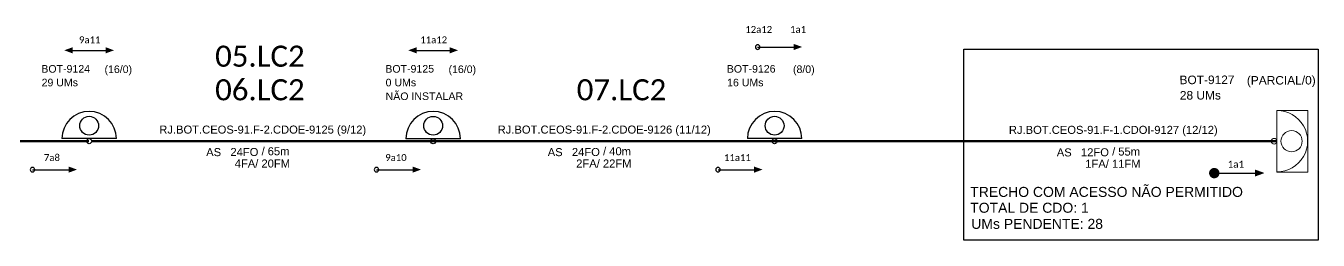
# Model space of a CAD drawing. Header units: millimetres. Extents: x 43195 to 44134, y 3103 to 4099.
# Drawn here: x 43466.9 to 43749.3, y 3403.2 to 3449.9 of the extents above; entities that cross this region are included whole.
import ezdxf
from ezdxf.enums import TextEntityAlignment as Align

# ---------------------------------------------------------------- set-up
doc = ezdxf.new("R2010")
doc.units = ezdxf.units.MM
for name, color, linetype, lineweight in [("20.0-LEGENDA DOS CDO'S", 1, 'Continuous', 0), ('20.2-CDO_POSTE', 1, 'Continuous', 5), ('40.1-ETIQUETAS', 1, 'Continuous', 20)]:
    doc.layers.add(name, color=color, linetype=linetype, lineweight=lineweight)
for name, color, linetype in [('CAP a instalar', 1, 'Continuous'), ('label_cabos', 7, 'Continuous'), ('SETA', 7, 'Continuous')]:
    doc.layers.add(name, color=color, linetype=linetype)
doc.styles.add('ARIAL', font='arial.ttf')
doc.styles.add('siredit', font='arial.ttf')
doc.styles.get("Standard").update_dxf_attribs({"font": 'arial.ttf'})
doc.linetypes.add('FENCELINE1', pattern='A,0.25,-0.1,[133,ltypeshp.shx,S=0.1,R=0,X=-0.1,Y=0],-0.1,1', length=1.45)

# ---------------------------------------------------------------- blocks, each defined once
blk = doc.blocks.new('ETIQUETA_RS5F')
at = {"layer": '40.1-ETIQUETAS', "color": 0, "style": 'siredit'}
blk.add_text('/', height=1.5, dxfattribs=at).set_placement((1.55, -1.95), align=Align.MIDDLE_RIGHT)
for tag, p in [('ETIQUETA_R_PRIMARIA', (1.18, 4.1)), ('ETIQUETA_R_SECUNDARIA', (1.18, 2.1)), ('F_ATIVAS/F_MORTAS', (1.11, -4.24))]:
    blk.add_attdef(tag, text='', height=1.5, dxfattribs=at).set_placement(p, align=Align.MIDDLE_CENTER)
for tag, p in [('TIPO_CABO', (-6.62, -2.12)), ('CAP_CABO', (0.37, -2.09))]:
    blk.add_attdef(tag, text='', height=1.5, dxfattribs=at).set_placement(p, align=Align.MIDDLE_RIGHT)
blk.add_attdef('METROS', text='', height=1.5, dxfattribs=at).set_placement((2.11, -1.95), align=Align.MIDDLE_LEFT)
for tag, p in [('FUSÃO_1', (0.82, -8.39)), ('FUSÃO_2', (0.82, -10.6)), ('FUSÃO_3', (0.82, -12.93)), ('FUSÃO_4', (0.82, -15.14)), ('FUSÃO_5', (0.82, -17.16))]:
    blk.add_attdef(tag, text='', height=1.5, dxfattribs=at).set_placement(p, align=Align.CENTER)
blk = doc.blocks.new('CDOE POSTE_')
at = {"color": 1}
blk.add_line((12.92, -5.49), (-2.38, -5.49), dxfattribs=at)
for centre, radius in [((5.27, -1.86), 2.64), ((5.27, -6.2), 0.708)]:
    blk.add_circle(centre, radius, dxfattribs=at)
blk.add_arc((5.27, -5.49), 7.65, 0, 180, dxfattribs=at)
blk = doc.blocks.new('CDOE-TEXTO PADRÃO')
at = {"layer": "20.0-LEGENDA DOS CDO'S", "color": 0, "style": 'ARIAL'}
for tag, p in [('CDO_N', (0.49, 7.39)), ('CORDOALHA', (0.5, 4.33)), ('SAP', (0.51, 1.67)), ('SPLITER_1', (0.59, -0.91)), ('SPLITER_2', (0.6, -3.55)), ('(XX-XX_F)S', (0.54, -8.29)), ('(XX-XX_L)S', (0.55, -10.83)), ('UMS', (0.55, -13.15))]:
    blk.add_attdef(tag, p, '', height=1.7, rotation=0.118, dxfattribs=at)
blk.add_attdef('FIBRAS_UTILIZADAS', text='', height=1.7, rotation=0.118, dxfattribs=at).set_placement((19.77, 7.43), align=Align.CENTER)
blk = doc.blocks.new('A$C67844AE1')
at = {"color": 8}
blk.add_line((11.9, 1.1), (0, 1.1), dxfattribs=at)
for centre, radius in [((5.95, 3.93), 2.05), ((5.95, 0.55), 0.551)]:
    blk.add_circle(centre, radius, dxfattribs=at)
blk.add_arc((5.95, 1.1), 5.95, 0, 180, dxfattribs=at)

msp = doc.modelspace()

# ---------------------------------------------------------------- linework, layer by layer
for points in [[(43626.31, 3445.28, 1), (43627.31, 3445.28, 1)], [(43467.81, 3418.52, 1), (43468.81, 3418.52, 1)], [(43467.81, 3418.52, 1), (43468.81, 3418.52, 1)], [(43543, 3418.52, 1), (43544, 3418.52, 1)], [(43543, 3418.52, 1), (43544, 3418.52, 1)], [(43617.65, 3418.52, 1), (43618.65, 3418.52, 1)], [(43617.65, 3418.52, 1), (43618.65, 3418.52, 1)]]:
    msp.add_lwpolyline(points, format="xyb", close=True)
at = {"color": 3}
msp.add_lwpolyline([(43671.86, 3444.79), (43749.33, 3444.79), (43749.33, 3403.15), (43671.86, 3403.15)], close=True, dxfattribs=at)
at = {"const_width": 1.13}
msp.add_lwpolyline([(43726.06, 3417.77, 1), (43727.19, 3417.77, 1)], format="xyb", close=True, dxfattribs=at)
at = {"layer": '40.1-ETIQUETAS', "color": 8}
msp.add_line((43740.33, 3418.03), (43740.33, 3431.45), dxfattribs=at)
msp.add_lwpolyline([(43740.33, 3431.45), (43747.05, 3431.45), (43747.05, 3418), (43740.33, 3418)], close=True, dxfattribs=at)
for centre, major_axis, start_param, end_param in [((43740.33, 3424.74), (-4.74, 4.74), 2.356194, 5.497787), ((43743.52, 3424.74), (1.64, 1.64), 3.926991, 10.210176)]:
    msp.add_ellipse(centre, major_axis=major_axis, ratio=1, start_param=start_param, end_param=end_param, dxfattribs=at)
at = {"layer": '40.1-ETIQUETAS', "color": 252, "true_color": 0x939598}
msp.add_ellipse((43739.71, 3424.73), major_axis=(-0.439, 0.439), ratio=1, start_param=2.356194490191767, end_param=8.639379797371353, dxfattribs=at)
at = {"layer": 'CAP a instalar', "linetype": 'FENCELINE1', "ltscale": 7, "const_width": 0.467}
for points in [[(43480.7, 3424.73), (43406.06, 3424.73)], [(43555.89, 3424.73), (43481.25, 3424.73)], [(43630.53, 3424.73), (43555.89, 3424.73)]]:
    msp.add_lwpolyline(points, dxfattribs=at)
at = {"layer": 'CAP a instalar', "color": 8, "linetype": 'FENCELINE1', "ltscale": 7}
msp.add_lwpolyline([(43740.33, 3424.73, 0.467, 0.467, 0), (43644.49, 3424.73, 0.467, 0.467, 0), (43630.53, 3424.73, 0.467, 0.467, 0)], format="xyseb", dxfattribs=at)
at = {"layer": 'SETA'}
for points in [[(43476.4, 3444.56), (43484.99, 3444.56)], [(43551.59, 3444.56), (43560.19, 3444.56)], [(43626.81, 3445.28), (43635.4, 3445.28)], [(43468.31, 3418.52), (43476.91, 3418.52)], [(43468.31, 3418.52), (43476.91, 3418.52)], [(43543.5, 3418.52), (43552.1, 3418.52)], [(43543.5, 3418.52), (43552.1, 3418.52)], [(43618.15, 3418.52), (43626.74, 3418.52)], [(43618.15, 3418.52), (43626.74, 3418.52)], [(43726.63, 3417.77), (43736.33, 3417.77)]]:
    msp.add_lwpolyline(points, dxfattribs=at)
for points in [[(43477.09, 3445.24), (43475.26, 3444.57), (43477.09, 3443.9)], [(43484.3, 3445.24), (43486.14, 3444.57), (43484.3, 3443.9)], [(43552.28, 3445.24), (43550.45, 3444.57), (43552.28, 3443.9)], [(43559.5, 3445.24), (43561.33, 3444.57), (43559.5, 3443.9)], [(43634.71, 3445.96), (43636.55, 3445.3), (43634.71, 3444.63)], [(43476.22, 3419.2), (43478.05, 3418.54), (43476.22, 3417.87)], [(43476.22, 3419.2), (43478.05, 3418.54), (43476.22, 3417.87)], [(43551.41, 3419.2), (43553.24, 3418.54), (43551.41, 3417.87)], [(43551.41, 3419.2), (43553.24, 3418.54), (43551.41, 3417.87)], [(43626.05, 3419.2), (43627.89, 3418.54), (43626.05, 3417.87)], [(43626.05, 3419.2), (43627.89, 3418.54), (43626.05, 3417.87)], [(43735.55, 3418.54), (43737.61, 3417.79), (43735.55, 3417.04)]]:
    msp.add_solid(points, dxfattribs=at)

# ---------------------------------------------------------------- block references
msp.add_blockref('A$C67844AE1', (43549.94, 3424.18))
at = {"layer": '20.2-CDO_POSTE'}
ref = msp.add_blockref('CDOE-TEXTO PADRÃO', (43477.34, 3428.62), dxfattribs=dict(at, xscale=0.9720000028610228, yscale=0.9720000028610228, zscale=0.9720000028610228))
ref.add_attrib('CDO_N', 'BOT-9124', (43470.25, 3439.69), dxfattribs={"layer": "20.0-LEGENDA DOS CDO'S", "color": 0, "height": 1.652, "rotation": 0.118, "style": 'ARIAL'})
ref.add_attrib('CORDOALHA', '29 UMs', (43470.31, 3436.71), dxfattribs={"layer": "20.0-LEGENDA DOS CDO'S", "color": 0, "height": 1.652, "rotation": 0.118, "style": 'ARIAL'})
ref.add_attrib('FIBRAS_UTILIZADAS', '    (16/0)', dxfattribs={"layer": "20.0-LEGENDA DOS CDO'S", "color": 0, "height": 1.652, "rotation": 0.118, "style": 'ARIAL'}).set_placement((43485.79, 3439.61), align=Align.CENTER)
at = {"layer": '20.2-CDO_POSTE', "color": 8}
ref = msp.add_blockref('CDOE-TEXTO PADRÃO', (43552.53, 3428.62), dxfattribs=dict(at, xscale=0.972000002861023, yscale=0.972000002861023, zscale=0.972000002861023))
ref.add_attrib('CDO_N', 'BOT-9125', (43545.44, 3439.69), dxfattribs={"layer": "20.0-LEGENDA DOS CDO'S", "color": 0, "height": 1.652, "rotation": 0.118, "style": 'ARIAL'})
ref.add_attrib('CORDOALHA', '0 UMs', (43545.5, 3436.71), dxfattribs={"layer": "20.0-LEGENDA DOS CDO'S", "color": 0, "height": 1.652, "rotation": 0.118, "style": 'ARIAL'})
ref.add_attrib('SAP', 'NÃO INSTALAR', (43545.5, 3433.71), dxfattribs={"layer": "20.0-LEGENDA DOS CDO'S", "color": 0, "height": 1.6523, "rotation": 0.118, "style": 'ARIAL'})
ref.add_attrib('FIBRAS_UTILIZADAS', '    (16/0)', dxfattribs={"layer": "20.0-LEGENDA DOS CDO'S", "color": 0, "height": 1.652, "rotation": 0.118, "style": 'ARIAL'}).set_placement((43560.98, 3439.61), align=Align.CENTER)
at = {"layer": '20.2-CDO_POSTE'}
ref = msp.add_blockref('CDOE-TEXTO PADRÃO', (43627.17, 3428.62), dxfattribs=dict(at, xscale=0.9720000028610228, yscale=0.9720000028610228, zscale=0.9720000028610228))
ref.add_attrib('CDO_N', 'BOT-9126', (43620.08, 3439.69), dxfattribs={"layer": "20.0-LEGENDA DOS CDO'S", "color": 0, "height": 1.652, "rotation": 0.118, "style": 'ARIAL'})
ref.add_attrib('CORDOALHA', '16 UMs', (43620.14, 3436.71), dxfattribs={"layer": "20.0-LEGENDA DOS CDO'S", "color": 0, "height": 1.652, "rotation": 0.118, "style": 'ARIAL'})
ref.add_attrib('FIBRAS_UTILIZADAS', '    (8/0)', dxfattribs={"layer": "20.0-LEGENDA DOS CDO'S", "color": 0, "height": 1.652, "rotation": 0.118, "style": 'ARIAL'}).set_placement((43635.63, 3439.61), align=Align.CENTER)
at = {"layer": '20.2-CDO_POSTE', "color": 8}
ref = msp.add_blockref('CDOE-TEXTO PADRÃO', (43727.03, 3424.69), dxfattribs=dict(at, xscale=1.09648293559315, yscale=1.09648293559315, zscale=1.09648293559315))
ref.add_attrib('CDO_N', 'BOT-9127', (43719.03, 3437.18), dxfattribs={"layer": "20.0-LEGENDA DOS CDO'S", "color": 0, "height": 1.864, "rotation": 0.118, "style": 'ARIAL'})
ref.add_attrib('CORDOALHA', '28 UMs', (43719.1, 3433.82), dxfattribs={"layer": "20.0-LEGENDA DOS CDO'S", "color": 0, "height": 1.864, "rotation": 0.118, "style": 'ARIAL'})
ref.add_attrib('FIBRAS_UTILIZADAS', '             (PARCIAL/0)', dxfattribs={"layer": "20.0-LEGENDA DOS CDO'S", "color": 0, "height": 1.8639, "rotation": 0.118, "style": 'ARIAL'}).set_placement((43736.57, 3437.09), align=Align.CENTER)
at = {"layer": '40.1-ETIQUETAS'}
ref = msp.add_blockref('ETIQUETA_RS5F', (43517.26, 3424.82), dxfattribs=dict(at, xscale=1.16639998499977, yscale=1.16639998499977, zscale=1.16639998499977))
ref.add_attrib('ETIQUETA_R_SECUNDARIA', 'RJ.BOT.CEOS-91.F-2.CDOE-9125 (9/12)', dxfattribs={"color": 0, "height": 1.7496, "style": 'siredit'}).set_placement((43518.64, 3427.27), align=Align.MIDDLE_CENTER)
ref.add_attrib('TIPO_CABO', 'AS', dxfattribs={"color": 0, "height": 1.75, "style": 'siredit'}).set_placement((43509.54, 3422.35), align=Align.MIDDLE_RIGHT)
ref.add_attrib('CAP_CABO', '24FO', dxfattribs={"color": 0, "height": 1.75, "style": 'siredit'}).set_placement((43517.69, 3422.38), align=Align.MIDDLE_RIGHT)
ref.add_attrib('METROS', '65m', dxfattribs={"color": 0, "height": 1.75, "style": 'siredit'}).set_placement((43519.72, 3422.54), align=Align.MIDDLE_LEFT)
ref.add_attrib('F_ATIVAS/F_MORTAS', '4FA/ 20FM', dxfattribs={"color": 0, "height": 1.75, "style": 'siredit'}).set_placement((43518.56, 3419.87), align=Align.MIDDLE_CENTER)
ref = msp.add_blockref('ETIQUETA_RS5F', (43591.9, 3424.82), dxfattribs=dict(at, xscale=1.16639998499977, yscale=1.16639998499977, zscale=1.16639998499977))
ref.add_attrib('ETIQUETA_R_SECUNDARIA', 'RJ.BOT.CEOS-91.F-2.CDOE-9126 (11/12)', dxfattribs={"color": 0, "height": 1.7496, "style": 'siredit'}).set_placement((43593.28, 3427.27), align=Align.MIDDLE_CENTER)
ref.add_attrib('TIPO_CABO', 'AS', dxfattribs={"color": 0, "height": 1.75, "style": 'siredit'}).set_placement((43584.19, 3422.35), align=Align.MIDDLE_RIGHT)
ref.add_attrib('CAP_CABO', '24FO', dxfattribs={"color": 0, "height": 1.75, "style": 'siredit'}).set_placement((43592.33, 3422.38), align=Align.MIDDLE_RIGHT)
ref.add_attrib('METROS', '40m', dxfattribs={"color": 0, "height": 1.75, "style": 'siredit'}).set_placement((43594.37, 3422.54), align=Align.MIDDLE_LEFT)
ref.add_attrib('F_ATIVAS/F_MORTAS', '2FA/ 22FM', dxfattribs={"color": 0, "height": 1.75, "style": 'siredit'}).set_placement((43593.2, 3419.87), align=Align.MIDDLE_CENTER)
at = {"layer": '40.1-ETIQUETAS', "color": 8}
ref = msp.add_blockref('ETIQUETA_RS5F', (43703.17, 3424.76), dxfattribs=dict(at, xscale=1.16639998499977, yscale=1.16639998499977, zscale=1.16639998499977))
ref.add_attrib('ETIQUETA_R_SECUNDARIA', 'RJ.BOT.CEOS-91.F-1.CDOI-9127 (12/12)', dxfattribs={"color": 0, "height": 1.7496, "style": 'siredit'}).set_placement((43704.55, 3427.21), align=Align.MIDDLE_CENTER)
ref.add_attrib('TIPO_CABO', 'AS', dxfattribs={"color": 0, "height": 1.75, "style": 'siredit'}).set_placement((43695.46, 3422.29), align=Align.MIDDLE_RIGHT)
ref.add_attrib('CAP_CABO', '12FO', dxfattribs={"color": 0, "height": 1.75, "style": 'siredit'}).set_placement((43703.6, 3422.32), align=Align.MIDDLE_RIGHT)
ref.add_attrib('METROS', '55m', dxfattribs={"color": 0, "height": 1.75, "style": 'siredit'}).set_placement((43705.64, 3422.48), align=Align.MIDDLE_LEFT)
ref.add_attrib('F_ATIVAS/F_MORTAS', '1FA/ 11FM', dxfattribs={"color": 0, "height": 1.75, "style": 'siredit'}).set_placement((43704.47, 3419.81), align=Align.MIDDLE_CENTER)
at = {"layer": 'label_cabos', "xscale": 0.7775999903678894, "yscale": 0.7775999903678894, "zscale": 0.7775999903678894}
for p in [(43476.6, 3429.56), (43626.43, 3429.56)]:
    msp.add_blockref('CDOE POSTE_', p, dxfattribs=at)

# ---------------------------------------------------------------- texts
at = {"color": 3, "style": 'ARIAL'}
for s, p in [('TRECHO COM ACESSO NÃO PERMITIDO', (43673.28, 3412.58, -0.94)), ('TOTAL DE CDO: 1', (43673.28, 3409.12, -0.94)), ('UMs PENDENTE: 28', (43673.51, 3405.61, -0.94))]:
    msp.add_text(s, height=2.182, dxfattribs=at).set_placement(p)
at = {"attachment_point": 5}
for s, insert, char_height, width in [('{\\fCalibri|b0|i0|c0|p34;\\C7;12a12}', (43627.05, 3449.12), 1.5, 25.3588), ('{\\fCalibri|b0|i0|c0|p34;\\C7;1a1}', (43635.66, 3449.12), 1.5, 25.3588), ('{\\fCalibri|b0|i0|c0|p34;\\C7;9a11}', (43480.82, 3446.85), 1.5, 25.3588), ('{\\fCalibri|b0|i0|c0|p34;\\C7;11a12}', (43556.01, 3446.85), 1.5, 25.3588), ('{\\fCalibri|b0|i0|c0|p34;\\C7;7a8}', (43472.56, 3421.15), 1.5, 25.3588), ('{\\fCalibri|b0|i0|c0|p34;\\C7;9a10}', (43547.76, 3421.15), 1.5, 25.3588), ('{\\fCalibri|b0|i0|c0|p34;\\C7;11a11}', (43622.4, 3421.15), 1.5, 25.3588), ('{\\fCalibri|b0|i0|c0|p34;\\C7;1a1}', (43731.35, 3419.71), 1.5342, 28.6065)]:
    msp.add_mtext(s, dxfattribs=dict(at, insert=insert, char_height=char_height, width=width))
at = {"color": 3, "char_height": 4.6037, "width": 230.4002, "attachment_point": 5}
for s, insert in [('{\\fCalibri|b0|i0|c0|p34;05.LC2}', (43518.02, 3443.26)), ('{\\fCalibri|b0|i0|c0|p34;06.LC2}', (43518.02, 3435.93)), ('{\\fCalibri|b0|i0|c0|p34;07.LC2}', (43597.06, 3435.93))]:
    msp.add_mtext(s, dxfattribs=dict(at, insert=insert))

doc.saveas('drawing.dxf')
